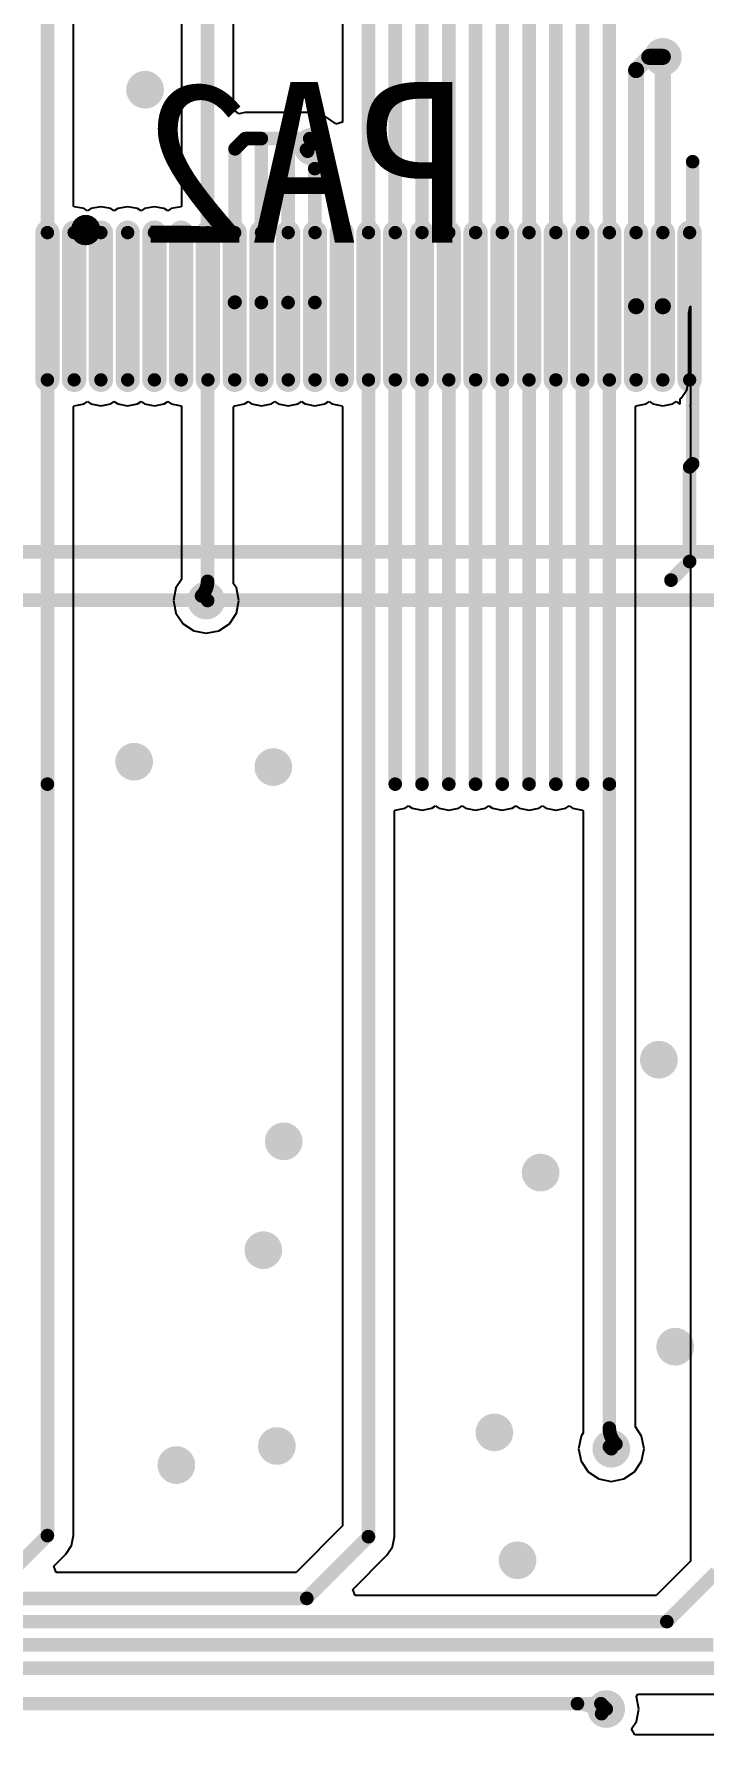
# Model space of a CAD drawing. Header units: inches. Extents: x 32166 to 66782, y 2386 to 7162.
# Drawn here: x 33556.7 to 33681.7, y 3027.1 to 3344.8 of the extents above; entities that cross this region are included whole.
import ezdxf

# ---------------------------------------------------------------- set-up
doc = ezdxf.new("R2010")
doc.units = ezdxf.units.IN
doc.header["$LTSCALE"] = 0.64311
doc.header["$MEASUREMENT"] = 0
for name, color, linetype in [('BOTTOMLAYER', 5, 'CONTINUOUS'), ('BOTTOMOVERLAY', 54, 'CONTINUOUS'), ('BOTTOMPASTE', 16, 'CONTINUOUS'), ('BOTTOMSOLDER', 6, 'CONTINUOUS'), ('MIDLAYER1', 16, 'CONTINUOUS'), ('MIDLAYER2', 76, 'CONTINUOUS'), ('MULTILAYER', 9, 'CONTINUOUS')]:
    doc.layers.add(name, color=color, linetype=linetype)
doc.styles.get("Standard").update_dxf_attribs({"font": 'txt', "width": 0.8})

msp = doc.modelspace()

# ---------------------------------------------------------------- linework, layer by layer
at = {"layer": 'BOTTOMLAYER'}
for p, q in [((33614.3, 3607.39), (33614.3, 3328.29)), ((33564.02, 3312.64), (33564.02, 3594.6)), ((33593.96, 3330.66), (33593.96, 3577.92)), ((33584.23, 3575.91), (33584.23, 3312.58)), ((33594.94, 3329.86), (33593.96, 3330.66)), ((33596.13, 3330.1), (33594.94, 3329.86)), ((33608.17, 3330.1), (33596.13, 3330.1)), ((33610.03, 3329.72), (33608.17, 3330.1)), ((33608.17, 3330.1), (33608.17, 3330.1)), ((33610.31, 3329.54), (33610.03, 3329.72)), ((33610.99, 3329.4), (33610.31, 3329.54)), ((33612.98, 3328.08), (33610.99, 3329.4)), ((33613.08, 3327.92), (33612.98, 3328.08)), ((33614.3, 3328.29), (33613.08, 3327.92)), ((33564.16, 3312.52), (33564.02, 3312.64)), ((33566.01, 3312.16), (33564.16, 3312.52)), ((33566.66, 3311.72), (33566.01, 3312.16)), ((33567.31, 3312.16), (33566.66, 3311.72)), ((33569.16, 3312.52), (33567.31, 3312.16)), ((33571.01, 3312.16), (33569.16, 3312.52)), ((33571.66, 3311.72), (33571.01, 3312.16)), ((33572.31, 3312.16), (33571.66, 3311.72)), ((33574.16, 3312.52), (33572.31, 3312.16)), ((33576.01, 3312.16), (33574.16, 3312.52)), ((33576.66, 3311.72), (33576.01, 3312.16)), ((33577.31, 3312.16), (33576.66, 3311.72)), ((33579.16, 3312.52), (33577.31, 3312.16)), ((33581.01, 3312.16), (33579.16, 3312.52)), ((33581.66, 3311.72), (33581.01, 3312.16)), ((33582.31, 3312.16), (33581.66, 3311.72)), ((33584.16, 3312.52), (33582.31, 3312.16)), ((33584.23, 3312.58), (33584.16, 3312.52)), ((33679, 3292.65), (33679.26, 3293.93)), ((33679.26, 3293.93), (33679.26, 3293.93)), ((33679.26, 3293.93), (33679.3, 3293.93)), ((33679.3, 3293.93), (33679.3, 3275.36)), ((33679, 3280.18), (33679, 3292.65)), ((33677.58, 3276.76), (33678.63, 3278.33)), ((33678.63, 3278.33), (33679, 3280.18)), ((33564.02, 3275.23), (33564.16, 3275.34)), ((33564.02, 3204.69), (33564.02, 3275.23)), ((33564.16, 3275.34), (33566.01, 3275.71)), ((33566.01, 3275.71), (33566.66, 3276.14)), ((33566.66, 3276.14), (33567.31, 3275.71)), ((33567.31, 3275.71), (33569.16, 3275.34)), ((33569.16, 3275.34), (33571.01, 3275.71)), ((33571.01, 3275.71), (33571.66, 3276.14)), ((33571.66, 3276.14), (33572.31, 3275.71)), ((33572.31, 3275.71), (33574.16, 3275.34)), ((33574.16, 3275.34), (33576.01, 3275.71)), ((33576.01, 3275.71), (33576.66, 3276.14)), ((33576.66, 3276.14), (33577.31, 3275.71)), ((33577.31, 3275.71), (33579.16, 3275.34)), ((33579.16, 3275.34), (33581.01, 3275.71)), ((33581.01, 3275.71), (33581.66, 3276.14)), ((33581.66, 3276.14), (33582.31, 3275.71)), ((33582.31, 3275.71), (33584.16, 3275.34)), ((33584.16, 3275.34), (33584.23, 3275.28)), ((33584.23, 3275.28), (33584.23, 3242.88)), ((33593.96, 3275.17), (33594.16, 3275.34)), ((33593.96, 3242.12), (33593.96, 3275.17)), ((33594.16, 3275.34), (33596.01, 3275.71)), ((33596.01, 3275.71), (33596.66, 3276.14)), ((33596.66, 3276.14), (33597.31, 3275.71)), ((33597.31, 3275.71), (33599.16, 3275.34)), ((33599.16, 3275.34), (33601.01, 3275.71)), ((33601.01, 3275.71), (33601.66, 3276.14)), ((33601.66, 3276.14), (33602.31, 3275.71)), ((33602.31, 3275.71), (33604.16, 3275.34)), ((33604.16, 3275.34), (33606.01, 3275.71)), ((33606.01, 3275.71), (33606.66, 3276.14)), ((33606.66, 3276.14), (33607.31, 3275.71)), ((33607.31, 3275.71), (33609.16, 3275.34)), ((33609.16, 3275.34), (33611.01, 3275.71)), ((33611.01, 3275.71), (33611.66, 3276.14)), ((33611.66, 3276.14), (33612.31, 3275.71)), ((33612.31, 3275.71), (33614.16, 3275.34)), ((33614.16, 3275.34), (33614.3, 3275.23)), ((33614.3, 3275.23), (33614.3, 3066.18)), ((33669.02, 3275.23), (33669.16, 3275.34)), ((33669.02, 3204.69), (33669.02, 3275.23)), ((33669.16, 3275.34), (33671.01, 3275.71)), ((33671.01, 3275.71), (33671.66, 3276.14)), ((33671.66, 3276.14), (33672.31, 3275.71)), ((33672.31, 3275.71), (33674.16, 3275.34)), ((33674.16, 3275.34), (33676.01, 3275.71)), ((33676.01, 3275.71), (33676.66, 3276.14)), ((33676.66, 3276.14), (33677.31, 3275.71)), ((33677.31, 3275.71), (33677.41, 3275.69)), ((33677.41, 3276.64), (33677.58, 3276.76)), ((33677.41, 3275.69), (33677.41, 3276.64)), ((33679.3, 3275.36), (33679.16, 3275.34)), ((33679.16, 3275.34), (33679.3, 3275.23)), ((33679.3, 3275.23), (33679.3, 3204.69)), ((33583.19, 3241.32), (33582.72, 3238.98)), ((33584.23, 3242.88), (33583.19, 3241.32)), ((33594.49, 3241.32), (33593.96, 3242.12)), ((33594.96, 3238.98), (33594.49, 3241.32)), ((33582.72, 3238.98), (33583.19, 3236.64)), ((33583.19, 3236.64), (33584.51, 3234.65)), ((33593.16, 3234.65), (33594.49, 3236.64)), ((33594.49, 3236.64), (33594.96, 3238.98)), ((33584.51, 3234.65), (33586.5, 3233.33)), ((33591.18, 3233.33), (33593.16, 3234.65)), ((33586.5, 3233.33), (33588.84, 3232.86)), ((33588.84, 3232.86), (33591.18, 3233.33)), ((33564.02, 3064.37), (33564.02, 3204.69)), ((33669.02, 3084.67), (33669.02, 3204.69)), ((33669.02, 3204.69), (33669.02, 3204.69)), ((33669.02, 3204.69), (33669.02, 3204.69)), ((33669.02, 3204.69), (33669.02, 3204.69)), ((33679.3, 3204.69), (33679.3, 3059.57)), ((33624.02, 3199.72), (33624.16, 3199.83)), ((33624.02, 3064.16), (33624.02, 3199.72)), ((33624.16, 3199.83), (33626.02, 3200.2)), ((33626.02, 3200.2), (33626.66, 3200.63)), ((33626.66, 3200.63), (33627.3, 3200.2)), ((33627.3, 3200.2), (33629.16, 3199.83)), ((33629.16, 3199.83), (33631.02, 3200.2)), ((33631.02, 3200.2), (33631.66, 3200.63)), ((33631.66, 3200.63), (33632.3, 3200.2)), ((33632.3, 3200.2), (33634.16, 3199.83)), ((33634.16, 3199.83), (33636.02, 3200.2)), ((33636.02, 3200.2), (33636.66, 3200.63)), ((33636.66, 3200.63), (33637.3, 3200.2)), ((33637.3, 3200.2), (33639.16, 3199.83)), ((33639.16, 3199.83), (33641.02, 3200.2)), ((33641.02, 3200.2), (33641.66, 3200.63)), ((33641.66, 3200.63), (33642.3, 3200.2)), ((33642.3, 3200.2), (33644.16, 3199.83)), ((33644.16, 3199.83), (33646.02, 3200.2)), ((33646.02, 3200.2), (33646.66, 3200.63)), ((33646.66, 3200.63), (33647.3, 3200.2)), ((33647.3, 3200.2), (33649.16, 3199.83)), ((33649.16, 3199.83), (33651.02, 3200.2)), ((33651.02, 3200.2), (33651.66, 3200.63)), ((33651.66, 3200.63), (33652.3, 3200.2)), ((33652.3, 3200.2), (33654.16, 3199.83)), ((33654.16, 3199.83), (33656.02, 3200.2)), ((33656.02, 3200.2), (33656.66, 3200.63)), ((33656.66, 3200.63), (33657.3, 3200.2)), ((33657.3, 3200.2), (33659.16, 3199.83)), ((33659.16, 3199.83), (33659.3, 3199.72)), ((33659.3, 3199.72), (33659.3, 3083.56)), ((33669.02, 3084.66), (33669.02, 3084.67)), ((33670.18, 3082.93), (33669.02, 3084.66)), ((33658.88, 3082.93), (33658.41, 3080.59)), ((33659.3, 3083.56), (33658.88, 3082.93)), ((33670.65, 3080.59), (33670.18, 3082.93)), ((33658.41, 3080.59), (33658.88, 3078.25)), ((33658.88, 3078.25), (33660.2, 3076.26)), ((33668.86, 3076.26), (33670.18, 3078.25)), ((33670.18, 3078.25), (33670.65, 3080.59)), ((33660.2, 3076.26), (33662.19, 3074.94)), ((33662.19, 3074.94), (33664.53, 3074.47)), ((33664.53, 3074.47), (33666.87, 3074.94)), ((33666.87, 3074.94), (33668.86, 3076.26)), ((33614.3, 3066.18), (33605.62, 3057.5)), ((33562.6, 3060.93), (33563.65, 3062.51)), ((33563.65, 3062.51), (33564.02, 3064.37)), ((33563.65, 3062.51), (33563.65, 3062.51)), ((33563.65, 3062.51), (33563.65, 3062.51)), ((33564.02, 3064.37), (33564.02, 3064.37)), ((33622.6, 3060.72), (33623.65, 3062.3)), ((33623.65, 3062.3), (33624.02, 3064.16)), ((33623.65, 3062.3), (33623.65, 3062.3)), ((33623.65, 3062.3), (33623.65, 3062.3)), ((33624.02, 3064.16), (33624.02, 3064.16)), ((33560.34, 3058.67), (33562.6, 3060.93)), ((33562.6, 3060.93), (33562.6, 3060.93)), ((33616.21, 3054.33), (33622.6, 3060.72)), ((33622.6, 3060.72), (33622.6, 3060.72)), ((33679.3, 3059.57), (33672.89, 3053.16)), ((33560.82, 3057.5), (33560.34, 3058.67)), ((33605.62, 3057.5), (33560.82, 3057.5)), ((33616.69, 3053.16), (33616.21, 3054.33)), ((33672.89, 3053.16), (33616.69, 3053.16)), ((33669.24, 3034.32), (33669.47, 3034.75)), ((33669.7, 3031.98), (33669.24, 3034.32)), ((33669.47, 3034.75), (33686.12, 3034.75)), ((33669.24, 3029.64), (33669.7, 3031.98)), ((33668.32, 3028.26), (33669.24, 3029.64)), ((33668.91, 3027.14), (33668.32, 3028.26)), ((33804.58, 3027.14), (33668.91, 3027.14))]:
    msp.add_line(p, q, dxfattribs=at)
for points, const_width in [([(33664.16, 3204.69), (33664.16, 3698.55)], 2.54), ([(33659.16, 3204.69), (33659.16, 3693.4)], 2.54), ([(33654.16, 3204.69), (33654.16, 3686.4)], 2.54), ([(33649.16, 3204.69), (33649.16, 3677.4)], 2.54), ([(33644.16, 3204.69), (33644.16, 3673.4)], 2.54), ([(33639.16, 3204.69), (33639.16, 3666.4)], 2.54), ([(33634.16, 3204.69), (33634.16, 3661.4)], 2.54), ([(33629.16, 3204.69), (33629.16, 3655.4)], 2.54), ([(33624.16, 3204.69), (33624.16, 3649.4)], 2.54), ([(33619.16, 3064.16), (33619.16, 3609.4)], 2.54), ([(33559.16, 3204.69), (33559.16, 3599.81)], 2.54), ([(33589.09, 3238.98), (33589.09, 3577.92)], 2.54), ([(33669.16, 3338.03), (33671.62, 3340.5)], 3), ([(33671.62, 3340.5), (33674.16, 3340.5)], 3), ([(33674.16, 3293.93), (33674.16, 3340.5)], 3), ([(33669.16, 3293.93), (33669.16, 3338.03)], 3), ([(33594.22, 3323.32), (33596.13, 3325.23)], 2.54), ([(33596.13, 3325.23), (33599.13, 3325.23)], 2.54), ([(33599.13, 3325.23), (33604.13, 3325.23)], 2.54), ([(33599.13, 3294.62), (33599.13, 3325.23)], 2.54), ([(33604.13, 3294.62), (33604.13, 3325.23)], 2.54), ([(33604.13, 3325.23), (33608.17, 3325.23)], 2.54), ([(33608.17, 3325.23), (33609.13, 3324.27)], 2.54), ([(33609.13, 3294.62), (33609.13, 3324.27)], 2.54), ([(33594.22, 3294.71), (33594.22, 3323.32)], 2.54), ([(33679.73, 3264.5), (33679.73, 3320.92)], 2.54), ([(33559.16, 3307.68), (33559.16, 3280.18)], 2.5), ([(33564.16, 3307.68), (33564.16, 3280.18)], 2.5), ([(33569.16, 3307.68), (33569.16, 3280.18)], 2.5), ([(33574.16, 3307.68), (33574.16, 3280.18)], 2.5), ([(33579.16, 3307.68), (33579.16, 3280.18)], 2.5), ([(33584.16, 3307.68), (33584.16, 3280.18)], 2.5), ([(33589.16, 3307.68), (33589.16, 3280.18)], 2.5), ([(33594.16, 3307.68), (33594.16, 3280.18)], 2.5), ([(33599.16, 3307.68), (33599.16, 3280.18)], 2.5), ([(33604.16, 3307.68), (33604.16, 3280.18)], 2.5), ([(33609.16, 3307.68), (33609.16, 3280.18)], 2.5), ([(33614.16, 3307.68), (33614.16, 3280.18)], 2.5), ([(33619.16, 3307.68), (33619.16, 3280.18)], 2.5), ([(33624.16, 3307.68), (33624.16, 3280.18)], 2.5), ([(33629.16, 3307.68), (33629.16, 3280.18)], 2.5), ([(33634.16, 3307.68), (33634.16, 3280.18)], 2.5), ([(33639.16, 3307.68), (33639.16, 3280.18)], 2.5), ([(33644.16, 3307.68), (33644.16, 3280.18)], 2.5), ([(33649.16, 3307.68), (33649.16, 3280.18)], 2.5), ([(33654.16, 3307.68), (33654.16, 3280.18)], 2.5), ([(33659.16, 3307.68), (33659.16, 3280.18)], 2.5), ([(33664.16, 3307.68), (33664.16, 3280.18)], 2.5), ([(33669.16, 3307.68), (33669.16, 3280.18)], 2.5), ([(33674.16, 3307.68), (33674.16, 3280.18)], 2.5), ([(33679.16, 3307.68), (33679.16, 3280.18)], 2.5), ([(33594.13, 3294.62), (33594.22, 3294.71)], 2.54), ([(33679.16, 3263.93), (33679.73, 3264.5)], 2.54), ([(33679.16, 3246.26), (33679.16, 3263.93)], 2.54), ([(33675.68, 3242.78), (33679.16, 3246.26)], 2.54), ([(33559.16, 3064.37), (33559.16, 3204.69)], 2.54), ([(33664.16, 3080.96), (33664.16, 3204.69)], 2.54), ([(33664.16, 3080.96), (33664.53, 3080.59)], 2.54), ([(33551.76, 3056.98), (33559.16, 3064.37)], 2.54), ([(33607.63, 3052.64), (33619.16, 3064.16)], 2.54), ([(33674.91, 3048.3), (33684.16, 3057.55)], 2.54), ([(33433.4, 3052.64), (33607.63, 3052.64)], 2.54), ([(33429.27, 3048.3), (33674.91, 3048.3)], 2.54), ([(33424.61, 3043.96), (33683.57, 3043.96)], 2.54), ([(33421.02, 3039.62), (33686.12, 3039.62)], 2.54), ([(33420.45, 3032.98), (33662.59, 3032.98)], 2.54), ([(33662.59, 3032.98), (33663.59, 3031.98)], 2.54)]:
    msp.add_lwpolyline(points, dxfattribs=dict(at, const_width=const_width))
for points, const_width in [([(33670.87, 3340.5, 1), (33672.37, 3340.5, 1)], 1.5), ([(33670.87, 3340.5, 1), (33672.37, 3340.5, 1)], 1.5), ([(33672.91, 3340.5, 1), (33675.41, 3340.5, 1)], 2.5), ([(33673.41, 3340.5, 1), (33674.91, 3340.5, 1)], 1.5), ([(33673.41, 3340.5, 1), (33674.91, 3340.5, 1)], 1.5), ([(33668.41, 3338.03, 1), (33669.91, 3338.03, 1)], 1.5), ([(33668.41, 3338.03, 1), (33669.91, 3338.03, 1)], 1.5), ([(33576.16, 3334.36, 1), (33578.66, 3334.36, 1)], 2.5), ([(33595.49, 3325.23, 1), (33596.76, 3325.23, 1)], 1.27), ([(33595.49, 3325.23, 1), (33596.76, 3325.23, 1)], 1.27), ([(33598.5, 3325.23, 1), (33599.77, 3325.23, 1)], 1.27), ([(33598.5, 3325.23, 1), (33599.77, 3325.23, 1)], 1.27), ([(33598.5, 3325.23, 1), (33599.77, 3325.23, 1)], 1.27), ([(33603.5, 3325.23, 1), (33604.77, 3325.23, 1)], 1.27), ([(33603.5, 3325.23, 1), (33604.77, 3325.23, 1)], 1.27), ([(33603.5, 3325.23, 1), (33604.77, 3325.23, 1)], 1.27), ([(33603.5, 3325.23, 1), (33604.77, 3325.23, 1)], 1.27), ([(33603.5, 3325.23, 1), (33604.77, 3325.23, 1)], 1.27), ([(33607.4, 3323.75, 1), (33609.9, 3323.75, 1)], 2.5), ([(33607.54, 3325.23, 1), (33608.81, 3325.23, 1)], 1.27), ([(33607.54, 3325.23, 1), (33608.81, 3325.23, 1)], 1.27), ([(33608.5, 3324.27, 1), (33609.77, 3324.27, 1)], 1.27), ([(33608.5, 3324.27, 1), (33609.77, 3324.27, 1)], 1.27), ([(33593.59, 3323.32, 1), (33594.86, 3323.32, 1)], 1.27), ([(33593.59, 3323.32, 1), (33594.86, 3323.32, 1)], 1.27), ([(33606.93, 3323.17, 1), (33608.2, 3323.17, 1)], 1.27), ([(33606.93, 3323.17, 1), (33608.2, 3323.17, 1)], 1.27), ([(33607.15, 3322.88, 1), (33608.42, 3322.88, 1)], 1.27), ([(33607.15, 3322.88, 1), (33608.42, 3322.88, 1)], 1.27), ([(33608.5, 3319.62, 1), (33609.77, 3319.62, 1)], 1.27), ([(33608.5, 3319.62, 1), (33609.77, 3319.62, 1)], 1.27), ([(33679.09, 3320.92, 1), (33680.36, 3320.92, 1)], 1.27), ([(33558.54, 3307.68, 1), (33559.79, 3307.68, 1)], 1.25), ([(33563.54, 3307.68, 1), (33564.78, 3307.68, 1)], 1.25), ([(33568.54, 3307.68, 1), (33569.78, 3307.68, 1)], 1.25), ([(33573.54, 3307.68, 1), (33574.79, 3307.68, 1)], 1.25), ([(33578.54, 3307.68, 1), (33579.78, 3307.68, 1)], 1.25), ([(33583.54, 3307.68, 1), (33584.79, 3307.68, 1)], 1.25), ([(33588.54, 3307.68, 1), (33589.78, 3307.68, 1)], 1.25), ([(33593.54, 3307.68, 1), (33594.78, 3307.68, 1)], 1.25), ([(33598.54, 3307.68, 1), (33599.79, 3307.68, 1)], 1.25), ([(33603.54, 3307.68, 1), (33604.78, 3307.68, 1)], 1.25), ([(33608.54, 3307.68, 1), (33609.79, 3307.68, 1)], 1.25), ([(33613.54, 3307.68, 1), (33614.79, 3307.68, 1)], 1.25), ([(33618.54, 3307.68, 1), (33619.78, 3307.68, 1)], 1.25), ([(33623.53, 3307.68, 1), (33624.78, 3307.68, 1)], 1.25), ([(33628.54, 3307.68, 1), (33629.78, 3307.68, 1)], 1.25), ([(33633.54, 3307.68, 1), (33634.79, 3307.68, 1)], 1.25), ([(33638.54, 3307.68, 1), (33639.79, 3307.68, 1)], 1.25), ([(33643.54, 3307.68, 1), (33644.78, 3307.68, 1)], 1.25), ([(33648.53, 3307.68, 1), (33649.78, 3307.68, 1)], 1.25), ([(33653.54, 3307.68, 1), (33654.78, 3307.68, 1)], 1.25), ([(33658.54, 3307.68, 1), (33659.79, 3307.68, 1)], 1.25), ([(33663.54, 3307.68, 1), (33664.79, 3307.68, 1)], 1.25), ([(33668.54, 3307.68, 1), (33669.78, 3307.68, 1)], 1.25), ([(33673.53, 3307.68, 1), (33674.78, 3307.68, 1)], 1.25), ([(33678.54, 3307.68, 1), (33679.78, 3307.68, 1)], 1.25), ([(33593.49, 3294.62, 1), (33594.76, 3294.62, 1)], 1.27), ([(33593.59, 3294.71, 1), (33594.86, 3294.71, 1)], 1.27), ([(33593.59, 3294.71, 1), (33594.86, 3294.71, 1)], 1.27), ([(33598.5, 3294.62, 1), (33599.77, 3294.62, 1)], 1.27), ([(33603.5, 3294.62, 1), (33604.77, 3294.62, 1)], 1.27), ([(33608.5, 3294.62, 1), (33609.77, 3294.62, 1)], 1.27), ([(33668.41, 3293.93, 1), (33669.91, 3293.93, 1)], 1.5), ([(33673.41, 3293.93, 1), (33674.91, 3293.93, 1)], 1.5), ([(33558.54, 3280.18, 1), (33559.79, 3280.18, 1)], 1.25), ([(33563.54, 3280.18, 1), (33564.78, 3280.18, 1)], 1.25), ([(33568.54, 3280.18, 1), (33569.78, 3280.18, 1)], 1.25), ([(33573.54, 3280.18, 1), (33574.79, 3280.18, 1)], 1.25), ([(33578.54, 3280.18, 1), (33579.78, 3280.18, 1)], 1.25), ([(33583.54, 3280.18, 1), (33584.79, 3280.18, 1)], 1.25), ([(33588.54, 3280.18, 1), (33589.78, 3280.18, 1)], 1.25), ([(33593.54, 3280.18, 1), (33594.78, 3280.18, 1)], 1.25), ([(33598.54, 3280.18, 1), (33599.79, 3280.18, 1)], 1.25), ([(33603.54, 3280.18, 1), (33604.78, 3280.18, 1)], 1.25), ([(33608.54, 3280.18, 1), (33609.79, 3280.18, 1)], 1.25), ([(33613.54, 3280.18, 1), (33614.79, 3280.18, 1)], 1.25), ([(33618.54, 3280.18, 1), (33619.78, 3280.18, 1)], 1.25), ([(33623.53, 3280.18, 1), (33624.78, 3280.18, 1)], 1.25), ([(33628.54, 3280.18, 1), (33629.78, 3280.18, 1)], 1.25), ([(33633.54, 3280.18, 1), (33634.79, 3280.18, 1)], 1.25), ([(33638.54, 3280.18, 1), (33639.79, 3280.18, 1)], 1.25), ([(33643.54, 3280.18, 1), (33644.78, 3280.18, 1)], 1.25), ([(33648.53, 3280.18, 1), (33649.78, 3280.18, 1)], 1.25), ([(33653.54, 3280.18, 1), (33654.78, 3280.18, 1)], 1.25), ([(33658.54, 3280.18, 1), (33659.79, 3280.18, 1)], 1.25), ([(33663.54, 3280.18, 1), (33664.79, 3280.18, 1)], 1.25), ([(33668.54, 3280.18, 1), (33669.78, 3280.18, 1)], 1.25), ([(33673.53, 3280.18, 1), (33674.78, 3280.18, 1)], 1.25), ([(33678.54, 3280.18, 1), (33679.78, 3280.18, 1)], 1.25), ([(33678.53, 3263.93, 1), (33679.8, 3263.93, 1)], 1.27), ([(33678.53, 3263.93, 1), (33679.8, 3263.93, 1)], 1.27), ([(33679.09, 3264.5, 1), (33680.36, 3264.5, 1)], 1.27), ([(33679.09, 3264.5, 1), (33680.36, 3264.5, 1)], 1.27), ([(33678.53, 3246.26, 1), (33679.8, 3246.26, 1)], 1.27), ([(33678.53, 3246.26, 1), (33679.8, 3246.26, 1)], 1.27), ([(33588.46, 3242.56, 1), (33589.73, 3242.56, 1)], 1.27), ([(33675.04, 3242.78, 1), (33676.31, 3242.78, 1)], 1.27), ([(33587.59, 3238.98, 1), (33590.09, 3238.98, 1)], 2.5), ([(33587.33, 3239.85, 1), (33588.6, 3239.85, 1)], 1.27), ([(33588.46, 3238.98, 1), (33589.73, 3238.98, 1)], 1.27), ([(33574.13, 3208.88, 1), (33576.63, 3208.88, 1)], 2.5), ([(33600.13, 3207.88, 1), (33602.63, 3207.88, 1)], 2.5), ([(33558.53, 3204.69, 1), (33559.8, 3204.69, 1)], 1.27), ([(33558.53, 3204.69, 1), (33559.8, 3204.69, 1)], 1.27), ([(33623.52, 3204.69, 1), (33624.79, 3204.69, 1)], 1.27), ([(33628.53, 3204.69, 1), (33629.8, 3204.69, 1)], 1.27), ([(33633.53, 3204.69, 1), (33634.8, 3204.69, 1)], 1.27), ([(33638.53, 3204.69, 1), (33639.8, 3204.69, 1)], 1.27), ([(33643.52, 3204.69, 1), (33644.79, 3204.69, 1)], 1.27), ([(33648.52, 3204.69, 1), (33649.79, 3204.69, 1)], 1.27), ([(33653.53, 3204.69, 1), (33654.8, 3204.69, 1)], 1.27), ([(33658.53, 3204.69, 1), (33659.8, 3204.69, 1)], 1.27), ([(33663.53, 3204.69, 1), (33664.8, 3204.69, 1)], 1.27), ([(33663.53, 3204.69, 1), (33664.8, 3204.69, 1)], 1.27), ([(33672.17, 3153.23, 1), (33674.67, 3153.23, 1)], 2.5), ([(33602.07, 3137.99, 1), (33604.57, 3137.99, 1)], 2.5), ([(33650.07, 3132.15, 1), (33652.57, 3132.15, 1)], 2.5), ([(33598.26, 3117.67, 1), (33600.76, 3117.67, 1)], 2.5), ([(33675.22, 3099.64, 1), (33677.72, 3099.64, 1)], 2.5), ([(33641.44, 3083.64, 1), (33643.94, 3083.64, 1)], 2.5), ([(33663.53, 3084.45, 1), (33664.8, 3084.45, 1)], 1.27), ([(33600.8, 3081.1, 1), (33603.3, 3081.1, 1)], 2.5), ([(33663.28, 3080.59, 1), (33665.78, 3080.59, 1)], 2.5), ([(33663.53, 3080.96, 1), (33664.8, 3080.96, 1)], 1.27), ([(33663.53, 3080.96, 1), (33664.8, 3080.96, 1)], 1.27), ([(33663.9, 3080.59, 1), (33665.17, 3080.59, 1)], 1.27), ([(33664.76, 3081.46, 1), (33666.03, 3081.46, 1)], 1.27), ([(33582, 3077.54, 1), (33584.5, 3077.54, 1)], 2.5), ([(33558.53, 3064.37, 1), (33559.8, 3064.37, 1)], 1.27), ([(33558.53, 3064.37, 1), (33559.8, 3064.37, 1)], 1.27), ([(33618.52, 3064.16, 1), (33619.79, 3064.16, 1)], 1.27), ([(33618.52, 3064.16, 1), (33619.79, 3064.16, 1)], 1.27), ([(33645.75, 3059.76, 1), (33648.25, 3059.76, 1)], 2.5), ([(33607, 3052.64, 1), (33608.27, 3052.64, 1)], 1.27), ([(33607, 3052.64, 1), (33608.27, 3052.64, 1)], 1.27), ([(33674.27, 3048.3, 1), (33675.54, 3048.3, 1)], 1.27), ([(33674.27, 3048.3, 1), (33675.54, 3048.3, 1)], 1.27), ([(33657.57, 3032.98, 1), (33658.84, 3032.98, 1)], 1.27), ([(33662.34, 3031.98, 1), (33664.84, 3031.98, 1)], 2.5), ([(33661.95, 3032.98, 1), (33663.22, 3032.98, 1)], 1.27), ([(33661.95, 3032.98, 1), (33663.22, 3032.98, 1)], 1.27), ([(33662.08, 3031.11, 1), (33663.35, 3031.11, 1)], 1.27), ([(33662.95, 3031.98, 1), (33664.22, 3031.98, 1)], 1.27)]:
    msp.add_lwpolyline(points, format="xyb", close=True, dxfattribs=dict(at, const_width=const_width))
at = {"layer": 'BOTTOMLAYER', "const_width": 2.54}
for points in [[(33604.13, 3325.23, -0.276784), (33607.57, 3323.17)], [(33604.13, 3325.23, -0.276784), (33607.57, 3323.17)], [(33607.78, 3322.88, -0.198912), (33609.13, 3319.62)], [(33607.78, 3322.88, -0.198912), (33609.13, 3319.62)], [(33589.09, 3242.56, -0.198912), (33587.97, 3239.85)], [(33665.4, 3081.46, -0.198912), (33664.16, 3084.45)], [(33658.2, 3032.98, -0.198912), (33662.72, 3031.11)]]:
    msp.add_lwpolyline(points, format="xyb", dxfattribs=at)
at = {"layer": 'BOTTOMOVERLAY', "const_width": 2.54}
for points in [[(33489.16, 3248.06), (33717.91, 3248.06)], [(33489.16, 3239.06), (33718.91, 3239.06)]]:
    msp.add_lwpolyline(points, dxfattribs=at)
at = {"layer": 'BOTTOMPASTE', "const_width": 2.5}
for points in [[(33559.16, 3307.68), (33559.16, 3280.18)], [(33564.16, 3307.68), (33564.16, 3280.18)], [(33569.16, 3307.68), (33569.16, 3280.18)], [(33574.16, 3307.68), (33574.16, 3280.18)], [(33579.16, 3307.68), (33579.16, 3280.18)], [(33584.16, 3307.68), (33584.16, 3280.18)], [(33589.16, 3307.68), (33589.16, 3280.18)], [(33594.16, 3307.68), (33594.16, 3280.18)], [(33599.16, 3307.68), (33599.16, 3280.18)], [(33604.16, 3307.68), (33604.16, 3280.18)], [(33609.16, 3307.68), (33609.16, 3280.18)], [(33614.16, 3307.68), (33614.16, 3280.18)], [(33619.16, 3307.68), (33619.16, 3280.18)], [(33624.16, 3307.68), (33624.16, 3280.18)], [(33629.16, 3307.68), (33629.16, 3280.18)], [(33634.16, 3307.68), (33634.16, 3280.18)], [(33639.16, 3307.68), (33639.16, 3280.18)], [(33644.16, 3307.68), (33644.16, 3280.18)], [(33649.16, 3307.68), (33649.16, 3280.18)], [(33654.16, 3307.68), (33654.16, 3280.18)], [(33659.16, 3307.68), (33659.16, 3280.18)], [(33664.16, 3307.68), (33664.16, 3280.18)], [(33669.16, 3307.68), (33669.16, 3280.18)], [(33674.16, 3307.68), (33674.16, 3280.18)], [(33679.16, 3307.68), (33679.16, 3280.18)]]:
    msp.add_lwpolyline(points, dxfattribs=at)
at = {"layer": 'BOTTOMPASTE', "const_width": 1.25}
for points in [[(33558.54, 3307.68, 1), (33559.79, 3307.68, 1)], [(33563.54, 3307.68, 1), (33564.78, 3307.68, 1)], [(33568.54, 3307.68, 1), (33569.78, 3307.68, 1)], [(33573.54, 3307.68, 1), (33574.79, 3307.68, 1)], [(33578.54, 3307.68, 1), (33579.78, 3307.68, 1)], [(33583.54, 3307.68, 1), (33584.79, 3307.68, 1)], [(33588.54, 3307.68, 1), (33589.78, 3307.68, 1)], [(33593.54, 3307.68, 1), (33594.78, 3307.68, 1)], [(33598.54, 3307.68, 1), (33599.79, 3307.68, 1)], [(33603.54, 3307.68, 1), (33604.78, 3307.68, 1)], [(33608.54, 3307.68, 1), (33609.79, 3307.68, 1)], [(33613.54, 3307.68, 1), (33614.79, 3307.68, 1)], [(33618.54, 3307.68, 1), (33619.78, 3307.68, 1)], [(33623.53, 3307.68, 1), (33624.78, 3307.68, 1)], [(33628.54, 3307.68, 1), (33629.78, 3307.68, 1)], [(33633.54, 3307.68, 1), (33634.79, 3307.68, 1)], [(33638.54, 3307.68, 1), (33639.79, 3307.68, 1)], [(33643.54, 3307.68, 1), (33644.78, 3307.68, 1)], [(33648.53, 3307.68, 1), (33649.78, 3307.68, 1)], [(33653.54, 3307.68, 1), (33654.78, 3307.68, 1)], [(33658.54, 3307.68, 1), (33659.79, 3307.68, 1)], [(33663.54, 3307.68, 1), (33664.79, 3307.68, 1)], [(33668.54, 3307.68, 1), (33669.78, 3307.68, 1)], [(33673.53, 3307.68, 1), (33674.78, 3307.68, 1)], [(33678.54, 3307.68, 1), (33679.78, 3307.68, 1)], [(33558.54, 3280.18, 1), (33559.79, 3280.18, 1)], [(33563.54, 3280.18, 1), (33564.78, 3280.18, 1)], [(33568.54, 3280.18, 1), (33569.78, 3280.18, 1)], [(33573.54, 3280.18, 1), (33574.79, 3280.18, 1)], [(33578.54, 3280.18, 1), (33579.78, 3280.18, 1)], [(33583.54, 3280.18, 1), (33584.79, 3280.18, 1)], [(33588.54, 3280.18, 1), (33589.78, 3280.18, 1)], [(33593.54, 3280.18, 1), (33594.78, 3280.18, 1)], [(33598.54, 3280.18, 1), (33599.79, 3280.18, 1)], [(33603.54, 3280.18, 1), (33604.78, 3280.18, 1)], [(33608.54, 3280.18, 1), (33609.79, 3280.18, 1)], [(33613.54, 3280.18, 1), (33614.79, 3280.18, 1)], [(33618.54, 3280.18, 1), (33619.78, 3280.18, 1)], [(33623.53, 3280.18, 1), (33624.78, 3280.18, 1)], [(33628.54, 3280.18, 1), (33629.78, 3280.18, 1)], [(33633.54, 3280.18, 1), (33634.79, 3280.18, 1)], [(33638.54, 3280.18, 1), (33639.79, 3280.18, 1)], [(33643.54, 3280.18, 1), (33644.78, 3280.18, 1)], [(33648.53, 3280.18, 1), (33649.78, 3280.18, 1)], [(33653.54, 3280.18, 1), (33654.78, 3280.18, 1)], [(33658.54, 3280.18, 1), (33659.79, 3280.18, 1)], [(33663.54, 3280.18, 1), (33664.79, 3280.18, 1)], [(33668.54, 3280.18, 1), (33669.78, 3280.18, 1)], [(33673.53, 3280.18, 1), (33674.78, 3280.18, 1)], [(33678.54, 3280.18, 1), (33679.78, 3280.18, 1)]]:
    msp.add_lwpolyline(points, format="xyb", close=True, dxfattribs=at)
at = {"layer": 'BOTTOMSOLDER'}
for points, const_width in [([(33672.4, 3340.5, 1), (33675.92, 3340.5, 1)], 3.52), ([(33575.65, 3334.36, 1), (33579.17, 3334.36, 1)], 3.52), ([(33606.89, 3323.75, 1), (33610.41, 3323.75, 1)], 3.52), ([(33558.03, 3307.68, 1), (33560.29, 3307.68, 1)], 2.27), ([(33563.03, 3307.68, 1), (33565.29, 3307.68, 1)], 2.27), ([(33568.03, 3307.68, 1), (33570.29, 3307.68, 1)], 2.27), ([(33573.03, 3307.68, 1), (33575.29, 3307.68, 1)], 2.27), ([(33578.03, 3307.68, 1), (33580.29, 3307.68, 1)], 2.27), ([(33583.03, 3307.68, 1), (33585.29, 3307.68, 1)], 2.27), ([(33588.03, 3307.68, 1), (33590.29, 3307.68, 1)], 2.27), ([(33593.03, 3307.68, 1), (33595.29, 3307.68, 1)], 2.27), ([(33598.03, 3307.68, 1), (33600.29, 3307.68, 1)], 2.27), ([(33603.03, 3307.68, 1), (33605.29, 3307.68, 1)], 2.27), ([(33608.03, 3307.68, 1), (33610.29, 3307.68, 1)], 2.27), ([(33613.03, 3307.68, 1), (33615.29, 3307.68, 1)], 2.27), ([(33618.03, 3307.68, 1), (33620.29, 3307.68, 1)], 2.27), ([(33623.03, 3307.68, 1), (33625.29, 3307.68, 1)], 2.27), ([(33628.03, 3307.68, 1), (33630.29, 3307.68, 1)], 2.27), ([(33633.03, 3307.68, 1), (33635.29, 3307.68, 1)], 2.27), ([(33638.03, 3307.68, 1), (33640.29, 3307.68, 1)], 2.27), ([(33643.03, 3307.68, 1), (33645.29, 3307.68, 1)], 2.27), ([(33648.03, 3307.68, 1), (33650.29, 3307.68, 1)], 2.27), ([(33653.03, 3307.68, 1), (33655.29, 3307.68, 1)], 2.27), ([(33658.03, 3307.68, 1), (33660.29, 3307.68, 1)], 2.27), ([(33663.03, 3307.68, 1), (33665.29, 3307.68, 1)], 2.27), ([(33668.03, 3307.68, 1), (33670.29, 3307.68, 1)], 2.27), ([(33673.03, 3307.68, 1), (33675.29, 3307.68, 1)], 2.27), ([(33678.03, 3307.68, 1), (33680.29, 3307.68, 1)], 2.27), ([(33558.03, 3280.18, 1), (33560.29, 3280.18, 1)], 2.27), ([(33563.03, 3280.18, 1), (33565.29, 3280.18, 1)], 2.27), ([(33568.03, 3280.18, 1), (33570.29, 3280.18, 1)], 2.27), ([(33573.03, 3280.18, 1), (33575.29, 3280.18, 1)], 2.27), ([(33578.03, 3280.18, 1), (33580.29, 3280.18, 1)], 2.27), ([(33583.03, 3280.18, 1), (33585.29, 3280.18, 1)], 2.27), ([(33588.03, 3280.18, 1), (33590.29, 3280.18, 1)], 2.27), ([(33593.03, 3280.18, 1), (33595.29, 3280.18, 1)], 2.27), ([(33598.03, 3280.18, 1), (33600.29, 3280.18, 1)], 2.27), ([(33603.03, 3280.18, 1), (33605.29, 3280.18, 1)], 2.27), ([(33608.03, 3280.18, 1), (33610.29, 3280.18, 1)], 2.27), ([(33613.03, 3280.18, 1), (33615.29, 3280.18, 1)], 2.27), ([(33618.03, 3280.18, 1), (33620.29, 3280.18, 1)], 2.27), ([(33623.03, 3280.18, 1), (33625.29, 3280.18, 1)], 2.27), ([(33628.03, 3280.18, 1), (33630.29, 3280.18, 1)], 2.27), ([(33633.03, 3280.18, 1), (33635.29, 3280.18, 1)], 2.27), ([(33638.03, 3280.18, 1), (33640.29, 3280.18, 1)], 2.27), ([(33643.03, 3280.18, 1), (33645.29, 3280.18, 1)], 2.27), ([(33648.03, 3280.18, 1), (33650.29, 3280.18, 1)], 2.27), ([(33653.03, 3280.18, 1), (33655.29, 3280.18, 1)], 2.27), ([(33658.03, 3280.18, 1), (33660.29, 3280.18, 1)], 2.27), ([(33663.03, 3280.18, 1), (33665.29, 3280.18, 1)], 2.27), ([(33668.03, 3280.18, 1), (33670.29, 3280.18, 1)], 2.27), ([(33673.03, 3280.18, 1), (33675.29, 3280.18, 1)], 2.27), ([(33678.03, 3280.18, 1), (33680.29, 3280.18, 1)], 2.27), ([(33587.08, 3238.98, 1), (33590.6, 3238.98, 1)], 3.52), ([(33573.62, 3208.88, 1), (33577.13, 3208.88, 1)], 3.52), ([(33599.62, 3207.88, 1), (33603.13, 3207.88, 1)], 3.52), ([(33671.66, 3153.23, 1), (33675.18, 3153.23, 1)], 3.52), ([(33601.56, 3137.99, 1), (33605.07, 3137.99, 1)], 3.52), ([(33649.56, 3132.15, 1), (33653.08, 3132.15, 1)], 3.52), ([(33597.75, 3117.67, 1), (33601.26, 3117.67, 1)], 3.52), ([(33674.71, 3099.64, 1), (33678.23, 3099.64, 1)], 3.52), ([(33600.29, 3081.1, 1), (33603.8, 3081.1, 1)], 3.52), ([(33640.93, 3083.64, 1), (33644.44, 3083.64, 1)], 3.52), ([(33581.49, 3077.54, 1), (33585.01, 3077.54, 1)], 3.52), ([(33662.77, 3080.59, 1), (33666.29, 3080.59, 1)], 3.52), ([(33645.25, 3059.76, 1), (33648.76, 3059.76, 1)], 3.52), ([(33661.83, 3031.98, 1), (33665.34, 3031.98, 1)], 3.52)]:
    msp.add_lwpolyline(points, format="xyb", close=True, dxfattribs=dict(at, const_width=const_width))
at = {"layer": 'BOTTOMSOLDER', "const_width": 4.53}
for points in [[(33559.16, 3307.68), (33559.16, 3280.18)], [(33564.16, 3307.68), (33564.16, 3280.18)], [(33569.16, 3307.68), (33569.16, 3280.18)], [(33574.16, 3307.68), (33574.16, 3280.18)], [(33579.16, 3307.68), (33579.16, 3280.18)], [(33584.16, 3307.68), (33584.16, 3280.18)], [(33589.16, 3307.68), (33589.16, 3280.18)], [(33594.16, 3307.68), (33594.16, 3280.18)], [(33599.16, 3307.68), (33599.16, 3280.18)], [(33604.16, 3307.68), (33604.16, 3280.18)], [(33609.16, 3307.68), (33609.16, 3280.18)], [(33614.16, 3307.68), (33614.16, 3280.18)], [(33619.16, 3307.68), (33619.16, 3280.18)], [(33624.16, 3307.68), (33624.16, 3280.18)], [(33629.16, 3307.68), (33629.16, 3280.18)], [(33634.16, 3307.68), (33634.16, 3280.18)], [(33639.16, 3307.68), (33639.16, 3280.18)], [(33644.16, 3307.68), (33644.16, 3280.18)], [(33649.16, 3307.68), (33649.16, 3280.18)], [(33654.16, 3307.68), (33654.16, 3280.18)], [(33659.16, 3307.68), (33659.16, 3280.18)], [(33664.16, 3307.68), (33664.16, 3280.18)], [(33669.16, 3307.68), (33669.16, 3280.18)], [(33674.16, 3307.68), (33674.16, 3280.18)], [(33679.16, 3307.68), (33679.16, 3280.18)]]:
    msp.add_lwpolyline(points, dxfattribs=at)
at = {"layer": 'MIDLAYER1', "const_width": 2.5}
for points in [[(33672.91, 3340.5, 1), (33675.41, 3340.5, 1)], [(33576.16, 3334.36, 1), (33578.66, 3334.36, 1)], [(33607.4, 3323.75, 1), (33609.9, 3323.75, 1)], [(33587.59, 3238.98, 1), (33590.09, 3238.98, 1)], [(33574.13, 3208.88, 1), (33576.63, 3208.88, 1)], [(33600.13, 3207.88, 1), (33602.63, 3207.88, 1)], [(33672.17, 3153.23, 1), (33674.67, 3153.23, 1)], [(33602.07, 3137.99, 1), (33604.57, 3137.99, 1)], [(33650.07, 3132.15, 1), (33652.57, 3132.15, 1)], [(33598.26, 3117.67, 1), (33600.76, 3117.67, 1)], [(33675.22, 3099.64, 1), (33677.72, 3099.64, 1)], [(33641.44, 3083.64, 1), (33643.94, 3083.64, 1)], [(33600.8, 3081.1, 1), (33603.3, 3081.1, 1)], [(33663.28, 3080.59, 1), (33665.78, 3080.59, 1)], [(33582, 3077.54, 1), (33584.5, 3077.54, 1)], [(33645.75, 3059.76, 1), (33648.25, 3059.76, 1)], [(33662.34, 3031.98, 1), (33664.84, 3031.98, 1)]]:
    msp.add_lwpolyline(points, format="xyb", close=True, dxfattribs=at)
at = {"layer": 'MIDLAYER2', "const_width": 2.5}
for points in [[(33672.91, 3340.5, 1), (33675.41, 3340.5, 1)], [(33576.16, 3334.36, 1), (33578.66, 3334.36, 1)], [(33607.4, 3323.75, 1), (33609.9, 3323.75, 1)], [(33587.59, 3238.98, 1), (33590.09, 3238.98, 1)], [(33574.13, 3208.88, 1), (33576.63, 3208.88, 1)], [(33600.13, 3207.88, 1), (33602.63, 3207.88, 1)], [(33672.17, 3153.23, 1), (33674.67, 3153.23, 1)], [(33602.07, 3137.99, 1), (33604.57, 3137.99, 1)], [(33650.07, 3132.15, 1), (33652.57, 3132.15, 1)], [(33598.26, 3117.67, 1), (33600.76, 3117.67, 1)], [(33675.22, 3099.64, 1), (33677.72, 3099.64, 1)], [(33641.44, 3083.64, 1), (33643.94, 3083.64, 1)], [(33600.8, 3081.1, 1), (33603.3, 3081.1, 1)], [(33663.28, 3080.59, 1), (33665.78, 3080.59, 1)], [(33582, 3077.54, 1), (33584.5, 3077.54, 1)], [(33645.75, 3059.76, 1), (33648.25, 3059.76, 1)], [(33662.34, 3031.98, 1), (33664.84, 3031.98, 1)]]:
    msp.add_lwpolyline(points, format="xyb", close=True, dxfattribs=at)
at = {"layer": 'MULTILAYER', "const_width": 2.5}
for points in [[(33672.91, 3340.5, 1), (33675.41, 3340.5, 1)], [(33576.16, 3334.36, 1), (33578.66, 3334.36, 1)], [(33607.4, 3323.75, 1), (33609.9, 3323.75, 1)], [(33587.59, 3238.98, 1), (33590.09, 3238.98, 1)], [(33574.13, 3208.88, 1), (33576.63, 3208.88, 1)], [(33600.13, 3207.88, 1), (33602.63, 3207.88, 1)], [(33672.17, 3153.23, 1), (33674.67, 3153.23, 1)], [(33602.07, 3137.99, 1), (33604.57, 3137.99, 1)], [(33650.07, 3132.15, 1), (33652.57, 3132.15, 1)], [(33598.26, 3117.67, 1), (33600.76, 3117.67, 1)], [(33675.22, 3099.64, 1), (33677.72, 3099.64, 1)], [(33641.44, 3083.64, 1), (33643.94, 3083.64, 1)], [(33600.8, 3081.1, 1), (33603.3, 3081.1, 1)], [(33663.28, 3080.59, 1), (33665.78, 3080.59, 1)], [(33582, 3077.54, 1), (33584.5, 3077.54, 1)], [(33645.75, 3059.76, 1), (33648.25, 3059.76, 1)], [(33662.34, 3031.98, 1), (33664.84, 3031.98, 1)]]:
    msp.add_lwpolyline(points, format="xyb", close=True, dxfattribs=at)

# ---------------------------------------------------------------- texts
at = {"layer": 'BOTTOMOVERLAY', "text_generation_flag": 2}
msp.add_text('PA2.8', height=30, rotation=360, dxfattribs=at).set_placement((33637.75, 3305.81))

doc.saveas('drawing.dxf')
